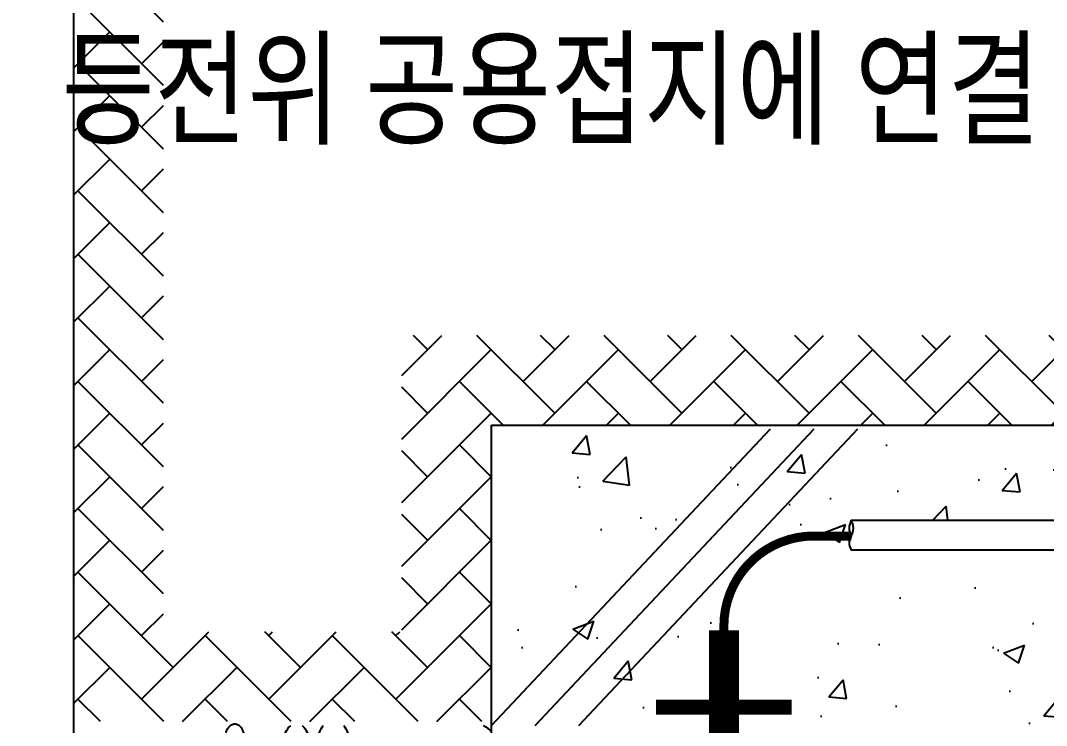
# Model space of a CAD drawing. Header units: millimetres. Extents: x 3355 to 129505, y 4600 to 34300.
# Drawn here: x 115511 to 117175, y 19188 to 20331 of the extents above; entities that cross this region are included whole.
import ezdxf
from ezdxf.enums import TextEntityAlignment as Align

# ---------------------------------------------------------------- set-up
doc = ezdxf.new("R2010")
doc.units = ezdxf.units.MM
doc.header["$LTSCALE"] = 800
doc.linetypes.add('HD3', pattern=[6.25, 5, -1.25])
for name, color, linetype in [('HATCH', 253, 'Continuous'), ('S', 4, 'Continuous'), ('TEXT', 3, 'Continuous')]:
    doc.layers.add(name, color=color, linetype=linetype)
doc.styles.add('GHS', font='malgun.ttf')

msp = doc.modelspace()

# ---------------------------------------------------------------- hatches: boundary and pattern name
h = msp.add_hatch()
h.set_pattern_fill('AR-CONC', color=9, scale=48.6, angle=360, style=0)
h.set_pattern_definition([(50, (71066.19, 19999.84), (348.5884, -30.4975), [36.45, -400.95]), (355, (71066.2, 19999.84), (-67.4331, 365.5654), [29.16, -320.76]), (100.4514, (71095.23, 19997.3), (281.1556, 335.0676), [30.9777, -340.755]), (46.1842, (71066.2, 20097.04), (518.679, -80.4422), [54.675, -601.425]), (96.6356, (71109.4, 20090.33), (454.246, 473.4213), [46.4666, -511.1325]), (351.1842, (71066.2, 20097.04), (454.246, 473.4216), [43.74, -481.14]), (21, (71114.79, 20072.74), (290.0968, -195.6728), [36.45, -400.95]), (326, (71114.8, 20072.74), (118.2513, 352.423), [29.16, -320.76]), (71.4514, (71138.96, 20056.43), (408.3482, 156.7498), [30.9777, -340.755]), (37.5, (71066.19, 19999.84), (5.9097, 161.7864), [0, -316.872, 0, -325.62, 0, -321.975]), (7.5, (71066.19, 19999.84), (127.8518, 191.6841), [0, -185.652, 0, -309.582, 0, -122.715]), (327.5, (70957.81, 19999.84), (259.4377, -10.96167), [0, -121.5, 0, -379.08, 0, -503.01]), (317.5, (70909.2, 19999.84), (283.4285, 48.651), [0, -157.95, 0, -251.748, 0, -357.21])])
h.paths.add_polyline_path([(119717.96637, 19674.85638), (118038.04248, 19674.85638), (118038.04248, 19601.71039, -0.4142174725), (117908.44248, 19472.10866), (116858.33774, 19472.10866, -0.3007464665), (116858.33774, 19495.09439), (116797.57412, 19495.09439, 0.4142135623), (116651.77412, 19349.29439), (116651.77412, 19342.04816), (116651.77412, 19187.6756), (119717.96637, 19187.6756)])
h.paths.add_polyline_path([(117989.44184, 19601.70866), (117989.44184, 19674.85638), (116275.2467, 19674.85638), (116275.2467, 19187.6756), (116651.77412, 19187.6756), (116651.77412, 19342.04816), (116651.77412, 19349.29439, -0.4142135623), (116797.57412, 19495.09439), (116858.33774, 19495.09439, -0.2698838379), (116858.33774, 19520.70866), (117908.44184, 19520.70866, 0.4142135624)])
at = {"layer": 'HATCH'}
h = msp.add_hatch(dxfattribs=at)
h.set_pattern_fill('AR-HBONE', color=256, scale=18.225, angle=360, style=0)
h.set_pattern_definition([(45, (51375.44, 12219.84), (3e-14, 103.09617), [218.7, -72.9]), (135, (51426.99, 12271.386), (3e-14, 103.09617), [218.7, -72.9])])
h.paths.add_polyline_path([(117451.12601, 19820.65638), (117451.12601, 21154.60853), (115743.03211, 21154.60853), (115743.03211, 19339.83272), (116129.4467, 19339.83272), (116129.4467, 19820.65638)], flags=16)
h.paths.add_polyline_path([(117596.92601, 19674.85638), (117596.92601, 21614.47634), (115597.23211, 21614.47634), (115597.23211, 19194.03272), (116275.2467, 19194.03272), (116275.2467, 19674.85638)])

# ---------------------------------------------------------------- linework, layer by layer
at = {"color": 7}
for p, q in [((116275.2467, 19674.85638), (119717.96637, 19674.85638)), ((116275.2467, 18857.30571), (116275.2467, 19674.85638))]:
    msp.add_line(p, q, dxfattribs=at)
at = {"color": 9}
for p, q in [((116275.2467, 19187.6756), (116727.39685, 19668.86372)), ((116345.99196, 19187.6756), (116798.14211, 19668.86372)), ((116416.73723, 19187.6756), (116868.88738, 19668.86372))]:
    msp.add_line(p, q, dxfattribs=at)
at = {"color": 3, "linetype": 'HD3'}
for p, q in [((116858.33774, 19520.70866), (117893.91319, 19520.70866)), ((117893.91406, 19472.10866), (116858.33774, 19472.10866))]:
    msp.add_line(p, q, dxfattribs=at)
at = {"color": 7}
msp.add_lwpolyline([(115597.23211, 21614.47634), (115597.23211, 19090.31967), (115683.15856, 19069.37323), (115511.30566, 19017.81736), (115597.23211, 18992.49816), (115597.23211, 18049.67851)], dxfattribs=at)
at = {"color": 6}
for points, const_width in [([(116651.77412, 18773.73438), (116651.77412, 19342.04816)], 48.6), ([(116761.76338, 19217.45491), (116541.78486, 19217.45491)], 24.3)]:
    msp.add_lwpolyline(points, dxfattribs=dict(at, const_width=const_width))
at = {"color": 9}
msp.add_lwpolyline([(115843.66706, 19167.83528, -0.0679001095), (115844.88548, 19176.76606, -0.0801641745), (115848.082, 19183.71442, -0.1070929995), (115853.31727, 19188.75312, -0.1391106072), (115858.74059, 19190.29178, -0.1391106072), (115864.1639, 19188.75312, -0.1070929995), (115869.39918, 19183.71442, -0.0801641745), (115872.59569, 19176.76606, -0.0679001095), (115873.81411, 19167.83528, -0.0679001095), (115872.59569, 19158.9045, -0.0801641745), (115869.39918, 19151.95614, -0.1070929995), (115864.1639, 19146.91744, -0.1391106072), (115858.74059, 19145.37878, -0.1391106072), (115853.31727, 19146.91744, -0.1070929995), (115848.082, 19151.95614, -0.0801641745), (115844.88548, 19158.9045, -0.0679001095)], format="xyb", close=True, dxfattribs=at)
for points in [[(115967.71395, 19187.6756, -0.0906023408), (115974.09515, 19180.32839, -0.0736349397), (115978.70507, 19169.03113, -0.0601793527), (115980.49231, 19154.23563, -0.0601793527), (115978.70507, 19139.44013, -0.0736349397), (115974.09515, 19128.14287, -0.1068437138), (115966.32001, 19119.75179, -0.1538468604), (115958.65105, 19117.3349, -0.1538468604), (115950.98209, 19119.75179, -0.1068437138), (115943.20695, 19128.14287, -0.0736349397), (115938.59703, 19139.44013, -0.0601793527), (115936.80979, 19154.23563, -0.0601793527), (115938.59703, 19169.03113, -0.0736349397), (115943.20695, 19180.32839, -0.0906023408), (115949.58815, 19187.6756, -0.0906023408)], [(116035.28329, 19187.6756, -0.0252251519), (116037.05771, 19185.21248, -0.0782162694), (116042.52919, 19172.88512, -0.065496378), (116044.62618, 19156.94537, -0.065496378), (116042.52919, 19141.00562, -0.0782162694), (116037.05771, 19128.67826, -0.1071763184), (116028.01737, 19119.67366, -0.1434418447), (116018.78581, 19116.96964, -0.1434418447), (116009.55425, 19119.67366, -0.1071763184), (116000.51391, 19128.67826, -0.0782162694), (115995.04243, 19141.00562, -0.065496378), (115992.94545, 19156.94537, -0.065496378), (115995.04243, 19172.88512, -0.0782162694), (116000.51391, 19185.21248, -0.0252251519), (116002.28833, 19187.6756, -0.0252251519)], [(116262.0672, 19187.6756, -0.0854758936), (116275.2467, 19177.25061, -0.0854758936)]]:
    msp.add_lwpolyline(points, format="xyb", dxfattribs=at)
at = {"color": 3}
for centre, radius, start, end in [((116880.33665, 19507.90152), 25.45534, 149.79325686, 210.20674314), ((116875.71676, 19483.60152), 20.83545, 146.52305171, 213.47694829)]:
    msp.add_arc(centre, radius, start, end, dxfattribs=at)
at = {"color": 3, "linetype": 'HD3'}
msp.add_arc((116836.33884, 19507.90152), 25.45534, 329.79325686, 30.20674314, dxfattribs=at)
at = {"layer": 'S', "const_width": 14.58}
msp.add_lwpolyline([(116858.33774, 19495.09439), (116797.57412, 19495.09439, 0.4142135624), (116651.77412, 19349.29439), (116651.77412, 19342.04816)], format="xyb", dxfattribs=at)

# ---------------------------------------------------------------- texts
at = {"layer": 'TEXT', "style": 'GHS', "width": 0.8}
msp.add_text('등전위 공용접지에 연결', height=150, dxfattribs=at).set_placement((117165.04731, 20146.20775), align=Align.RIGHT)

doc.saveas('drawing.dxf')
